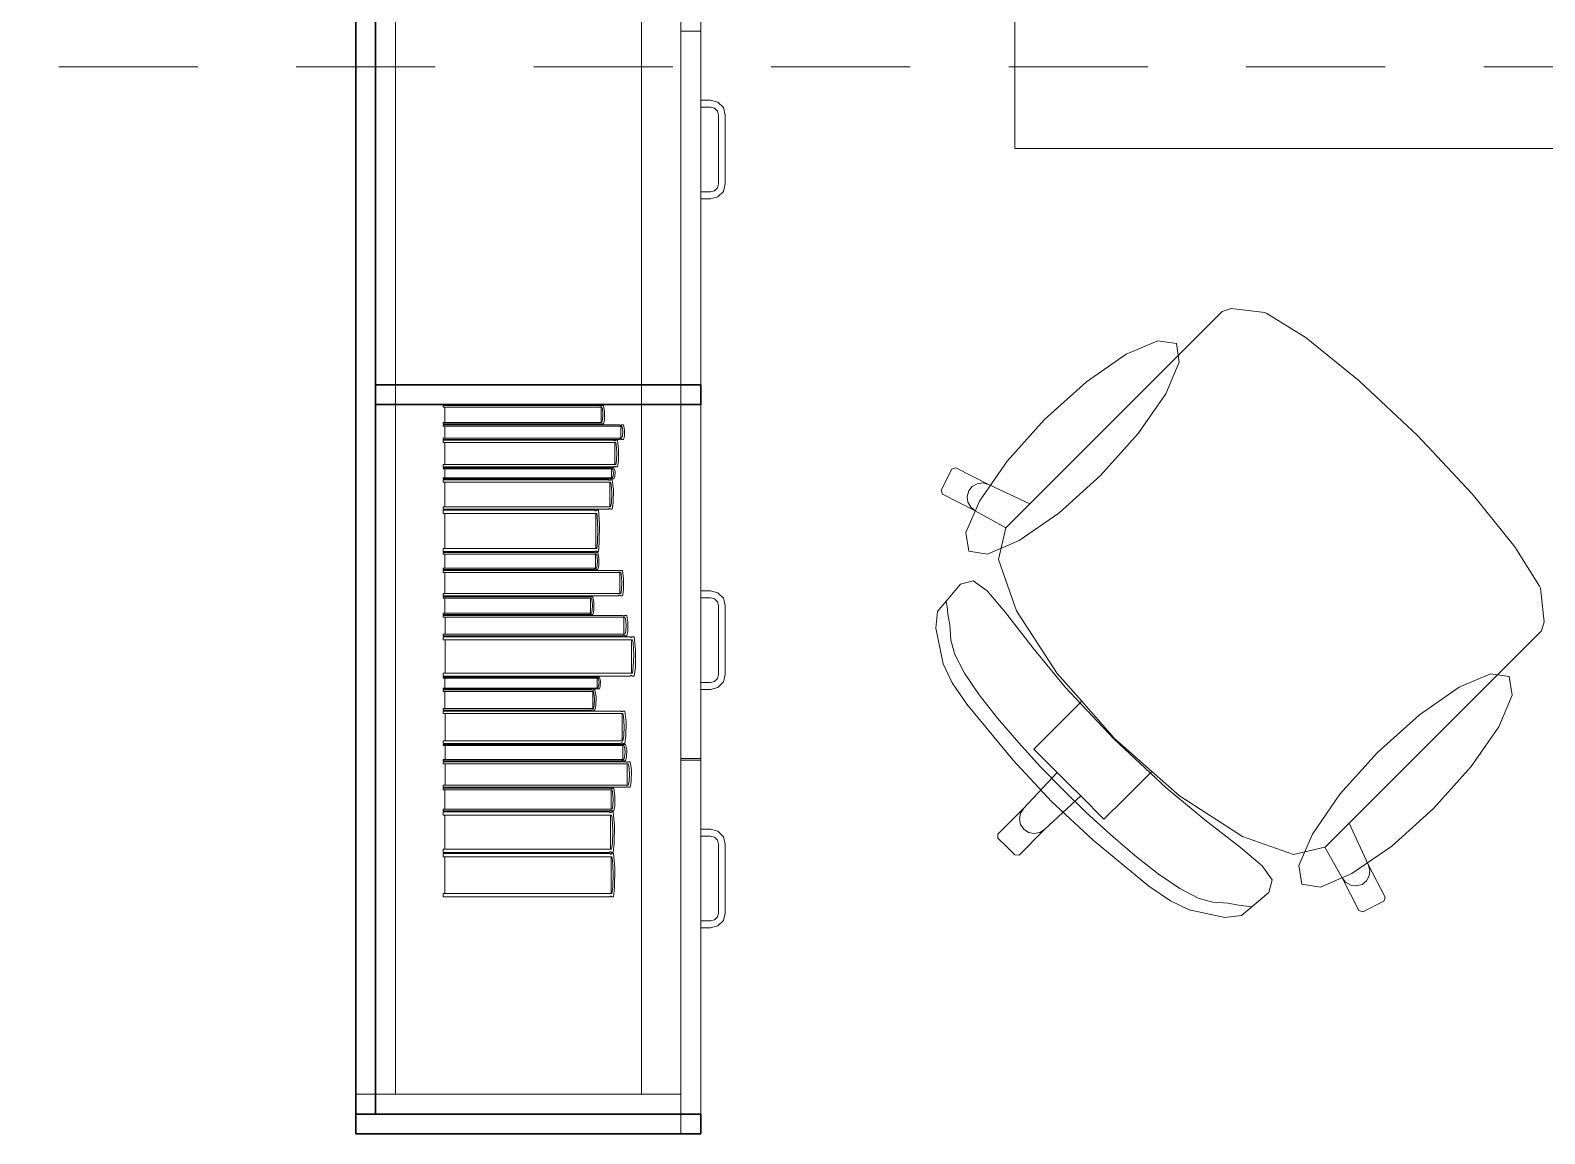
# Model space of a CAD drawing. Header units: inches. Extents: x -38 to 5698, y -33 to 92.
# Drawn here: x 117.97 to 119.507, y 15.817 to 16.937 of the extents above; entities that cross this region are included whole.
import ezdxf

# ---------------------------------------------------------------- set-up
doc = ezdxf.new("R2010")
doc.units = ezdxf.units.IN
doc.header["$MEASUREMENT"] = 0
doc.set_wipeout_variables(frame=1)
doc.linetypes.add('Hidden Line', pattern=[0.195611, 0.141111, -0.0545])
doc.linetypes.add('Wipeout_Contour', pattern=[1, 0, -1])
doc.layers.add('08 _ STR _ EXT _ 09 Vigas', color=7, linetype='Continuous')
doc.layers.add('Interior - Mobiliario', color=7, linetype='Continuous')

msp = doc.modelspace()

# ---------------------------------------------------------------- linework, layer by layer
at = {"layer": 'Interior - Mobiliario', "color": 175, "linetype": 'Continuous', "lineweight": 13}
for p, q in [((118.3206, 17.297), (118.3206, 15.837)), ((118.6306, 15.837), (118.6306, 17.297)), ((118.6506, 16.936), (118.6306, 16.936)), ((118.6506, 16.866), (118.6606, 16.866)), ((118.6506, 16.859), (118.6506, 16.866)), ((118.6606, 16.859), (118.6506, 16.859)), ((118.6606, 16.866), (118.6681, 16.864)), ((118.6646, 16.8579), (118.6606, 16.859)), ((118.6675, 16.855), (118.6646, 16.8579)), ((118.6686, 16.851), (118.6675, 16.855)), ((118.6681, 16.864), (118.6736, 16.8585)), ((118.6686, 16.781), (118.6686, 16.851)), ((118.6736, 16.8585), (118.6756, 16.851)), ((118.6756, 16.851), (118.6756, 16.781)), ((118.6606, 16.773), (118.6646, 16.7741)), ((118.6646, 16.7741), (118.6675, 16.777)), ((118.6675, 16.777), (118.6686, 16.781)), ((118.6756, 16.781), (118.6736, 16.7735)), ((118.6506, 16.773), (118.6606, 16.773)), ((118.6506, 16.766), (118.6506, 16.773)), ((118.6606, 16.766), (118.6506, 16.766)), ((118.6681, 16.768), (118.6606, 16.766)), ((118.6736, 16.7735), (118.6681, 16.768)), ((119.1799, 16.6516), (119.158, 16.6297)), ((119.1892, 16.6545), (119.1799, 16.6516)), ((119.2232, 16.6505), (119.1892, 16.6545)), ((119.2253, 16.6496), (119.2232, 16.6505)), ((119.2653, 16.6247), (119.2253, 16.6496)), ((119.158, 16.6297), (119.1325, 16.6042)), ((119.319, 16.5811), (119.2653, 16.6247)), ((119.1325, 16.6042), (118.9846, 16.4563)), ((119.3198, 16.5804), (119.319, 16.5811)), ((119.3782, 16.5256), (119.3198, 16.5804)), ((118.5514, 16.5474), (118.551, 16.5416)), ((118.5503, 16.5388), (118.3892, 16.5388)), ((118.3892, 16.5388), (118.3892, 16.5374)), ((118.3892, 16.5374), (118.5483, 16.5374)), ((118.5681, 16.5364), (118.3892, 16.5364)), ((118.3892, 16.5364), (118.3892, 16.5352)), ((118.3892, 16.5352), (118.5703, 16.5352)), ((118.391, 16.5352), (118.391, 16.523)), ((118.5483, 16.5374), (118.5485, 16.5375)), ((118.5485, 16.5375), (118.5487, 16.5376)), ((118.5487, 16.5376), (118.5489, 16.5376)), ((118.5489, 16.5376), (118.5491, 16.5377)), ((118.5491, 16.5377), (118.5494, 16.5377)), ((118.5494, 16.5377), (118.5496, 16.5376)), ((118.5496, 16.5376), (118.5498, 16.5375)), ((118.5498, 16.5375), (118.55, 16.5374)), ((118.55, 16.5374), (118.5501, 16.5374)), ((118.5501, 16.5374), (118.5519, 16.5374)), ((118.551, 16.5416), (118.5503, 16.5388)), ((118.5519, 16.5374), (118.5528, 16.5414)), ((118.5682, 16.5363), (118.5681, 16.5364)), ((118.5685, 16.5362), (118.5682, 16.5363)), ((118.5687, 16.5361), (118.5685, 16.5362)), ((118.569, 16.5361), (118.5687, 16.5361)), ((118.5693, 16.5361), (118.569, 16.5361)), ((118.5695, 16.5361), (118.5693, 16.5361)), ((118.5694, 16.523), (118.5694, 16.5352)), ((118.5698, 16.5362), (118.5695, 16.5361)), ((118.57, 16.5363), (118.5698, 16.5362)), ((118.5702, 16.5364), (118.57, 16.5363)), ((118.5721, 16.5364), (118.5702, 16.5364)), ((118.5703, 16.5352), (118.5709, 16.5341)), ((118.5709, 16.5341), (118.5716, 16.5296)), ((118.5716, 16.5296), (118.5712, 16.5252)), ((118.5734, 16.5315), (118.5721, 16.5364)), ((118.5732, 16.525), (118.5734, 16.5315)), ((118.5703, 16.523), (118.3892, 16.523)), ((118.3892, 16.523), (118.3892, 16.5218)), ((118.3892, 16.5218), (118.5681, 16.5218)), ((118.5623, 16.5208), (118.3892, 16.5208)), ((118.3892, 16.5208), (118.3892, 16.5187)), ((118.3892, 16.5187), (118.5644, 16.5187)), ((118.5635, 16.5187), (118.391, 16.5187)), ((118.391, 16.5187), (118.391, 16.4961)), ((118.5624, 16.5207), (118.5623, 16.5208)), ((118.5626, 16.5206), (118.5624, 16.5207)), ((118.5628, 16.5205), (118.5626, 16.5206)), ((118.5631, 16.5204), (118.5628, 16.5205)), ((118.5633, 16.5204), (118.5631, 16.5204)), ((118.5636, 16.5204), (118.5633, 16.5204)), ((118.5635, 16.4961), (118.5635, 16.5187)), ((118.5638, 16.5205), (118.5636, 16.5204)), ((118.5641, 16.5207), (118.5638, 16.5205)), ((118.5642, 16.5208), (118.5641, 16.5207)), ((118.5661, 16.5208), (118.5642, 16.5208)), ((118.5644, 16.5187), (118.5649, 16.5166)), ((118.5649, 16.5166), (118.5656, 16.5084)), ((118.5673, 16.5119), (118.5661, 16.5208)), ((118.5681, 16.5218), (118.5683, 16.5219)), ((118.5683, 16.5219), (118.5685, 16.522)), ((118.5685, 16.522), (118.5688, 16.522)), ((118.5688, 16.522), (118.569, 16.5221)), ((118.569, 16.5221), (118.5693, 16.5221)), ((118.5693, 16.5221), (118.5696, 16.522)), ((118.5696, 16.522), (118.5698, 16.522)), ((118.5698, 16.522), (118.5701, 16.5219)), ((118.5701, 16.5219), (118.5702, 16.5218)), ((118.5702, 16.5218), (118.5721, 16.5218)), ((118.5712, 16.5252), (118.5703, 16.523)), ((118.5721, 16.5218), (118.5732, 16.525)), ((119.3782, 16.5256), (119.433, 16.4673)), ((118.5652, 16.5001), (118.5644, 16.4961)), ((118.5656, 16.5084), (118.5652, 16.5001)), ((118.5661, 16.4939), (118.5671, 16.4998)), ((118.5671, 16.4998), (118.5673, 16.5119)), ((118.5644, 16.4961), (118.3892, 16.4961)), ((118.3892, 16.4961), (118.3892, 16.4939)), ((118.3892, 16.4939), (118.5623, 16.4939)), ((118.5587, 16.4929), (118.3892, 16.4929)), ((118.3892, 16.4929), (118.3892, 16.492)), ((118.3892, 16.492), (118.5608, 16.492)), ((118.5608, 16.4827), (118.3892, 16.4827)), ((118.3892, 16.4827), (118.3892, 16.4818)), ((118.391, 16.4961), (118.5635, 16.4961)), ((118.391, 16.492), (118.391, 16.4827)), ((118.5588, 16.4929), (118.5587, 16.4929)), ((118.559, 16.4928), (118.5588, 16.4929)), ((118.5592, 16.4927), (118.559, 16.4928)), ((118.5591, 16.4819), (118.5593, 16.482)), ((118.5595, 16.4927), (118.5592, 16.4927)), ((118.5593, 16.482), (118.5595, 16.482)), ((118.5597, 16.4927), (118.5595, 16.4927)), ((118.5595, 16.482), (118.5598, 16.482)), ((118.56, 16.4927), (118.5597, 16.4927)), ((118.5598, 16.482), (118.5601, 16.4819)), ((118.5599, 16.4827), (118.5599, 16.492)), ((118.5602, 16.4928), (118.56, 16.4927)), ((118.5601, 16.4819), (118.5603, 16.4819)), ((118.5605, 16.4928), (118.5602, 16.4928)), ((118.5606, 16.4929), (118.5605, 16.4928)), ((118.5625, 16.4929), (118.5606, 16.4929)), ((118.5608, 16.492), (118.5613, 16.4912)), ((118.5616, 16.4843), (118.5608, 16.4827)), ((118.5613, 16.4912), (118.562, 16.4878)), ((118.562, 16.4878), (118.5616, 16.4843)), ((118.5623, 16.4939), (118.5624, 16.494)), ((118.5624, 16.494), (118.5626, 16.4942)), ((118.5637, 16.4892), (118.5625, 16.4929)), ((118.5625, 16.4818), (118.5634, 16.4842)), ((118.5626, 16.4942), (118.5629, 16.4943)), ((118.5629, 16.4943), (118.5631, 16.4944)), ((118.5631, 16.4944), (118.5634, 16.4943)), ((118.5634, 16.4943), (118.5637, 16.4943)), ((118.5634, 16.4842), (118.5637, 16.4892)), ((118.5637, 16.4943), (118.5639, 16.4942)), ((118.5639, 16.4942), (118.5641, 16.494)), ((118.5641, 16.494), (118.5642, 16.4939)), ((118.5642, 16.4939), (118.5661, 16.4939)), ((118.9057, 16.4916), (118.8949, 16.4702)), ((118.9098, 16.4929), (118.9057, 16.4916)), ((118.9429, 16.4759), (118.9098, 16.4929)), ((118.3892, 16.4818), (118.5587, 16.4818)), ((118.5571, 16.4808), (118.3892, 16.4808)), ((118.3892, 16.4808), (118.3892, 16.4784)), ((118.3892, 16.4784), (118.5591, 16.4784)), ((118.3909, 16.4784), (118.3909, 16.4533)), ((118.5571, 16.4807), (118.5571, 16.4808)), ((118.5574, 16.4805), (118.5571, 16.4807)), ((118.5576, 16.4804), (118.5574, 16.4805)), ((118.5578, 16.4803), (118.5576, 16.4804)), ((118.5581, 16.4803), (118.5578, 16.4803)), ((118.5584, 16.4803), (118.5581, 16.4803)), ((118.5582, 16.4533), (118.5582, 16.4784)), ((118.5586, 16.4805), (118.5584, 16.4803)), ((118.5588, 16.4806), (118.5586, 16.4805)), ((118.5587, 16.4818), (118.5588, 16.4818)), ((118.5588, 16.4818), (118.5591, 16.4819)), ((118.559, 16.4808), (118.5588, 16.4806)), ((118.5608, 16.4808), (118.559, 16.4808)), ((118.5591, 16.4784), (118.5596, 16.4761)), ((118.5596, 16.4761), (118.5603, 16.467)), ((118.5603, 16.467), (118.5599, 16.4578)), ((118.5603, 16.4819), (118.5605, 16.4818)), ((118.5605, 16.4818), (118.5606, 16.4818)), ((118.5606, 16.4818), (118.5625, 16.4818)), ((118.562, 16.4708), (118.5608, 16.4808)), ((118.5618, 16.4575), (118.562, 16.4708)), ((118.8949, 16.4702), (118.8962, 16.4661)), ((118.9227, 16.4694), (118.9211, 16.4638)), ((118.9263, 16.474), (118.9227, 16.4694)), ((118.9314, 16.4768), (118.9263, 16.474)), ((118.9372, 16.4775), (118.9314, 16.4768)), ((118.9429, 16.4759), (118.9372, 16.4775)), ((118.9846, 16.4563), (118.9429, 16.4759)), ((119.433, 16.4673), (119.4337, 16.4664)), ((118.5591, 16.4533), (118.3892, 16.4533)), ((118.3892, 16.4533), (118.3892, 16.451)), ((118.5572, 16.4511), (118.5574, 16.4513)), ((118.5574, 16.4513), (118.5577, 16.4514)), ((118.5577, 16.4514), (118.5579, 16.4515)), ((118.5579, 16.4515), (118.5582, 16.4514)), ((118.5582, 16.4514), (118.5584, 16.4514)), ((118.5584, 16.4514), (118.5586, 16.4513)), ((118.5586, 16.4513), (118.5589, 16.4511)), ((118.5599, 16.4578), (118.5591, 16.4533)), ((118.5608, 16.451), (118.5618, 16.4575)), ((118.8962, 16.4661), (118.9293, 16.4492)), ((118.9211, 16.4638), (118.9218, 16.4579)), ((118.9218, 16.4579), (118.9247, 16.4528)), ((118.9247, 16.4528), (118.9293, 16.4492)), ((118.9604, 16.4321), (118.9846, 16.4563)), ((119.4337, 16.4664), (119.4772, 16.4128)), ((118.3892, 16.451), (118.5571, 16.451)), ((118.5432, 16.45), (118.3892, 16.45)), ((118.3892, 16.45), (118.3892, 16.4466)), ((118.3892, 16.4466), (118.5451, 16.4466)), ((118.3908, 16.4466), (118.3908, 16.4111)), ((118.5433, 16.4498), (118.5432, 16.45)), ((118.5435, 16.4495), (118.5433, 16.4498)), ((118.5437, 16.4494), (118.5435, 16.4495)), ((118.5439, 16.4493), (118.5437, 16.4494)), ((118.5442, 16.4492), (118.5439, 16.4493)), ((118.5444, 16.4493), (118.5442, 16.4492)), ((118.5443, 16.4111), (118.5443, 16.4466)), ((118.5446, 16.4495), (118.5444, 16.4493)), ((118.5448, 16.4497), (118.5446, 16.4495)), ((118.5449, 16.45), (118.5448, 16.4497)), ((118.5467, 16.45), (118.5449, 16.45)), ((118.5451, 16.4466), (118.5456, 16.4434)), ((118.5456, 16.4434), (118.5462, 16.4304)), ((118.5477, 16.4359), (118.5467, 16.45)), ((118.5475, 16.417), (118.5477, 16.4359)), ((118.5571, 16.451), (118.5572, 16.4511)), ((118.5589, 16.4511), (118.559, 16.451)), ((118.559, 16.451), (118.5608, 16.451)), ((118.9293, 16.4492), (118.9603, 16.4319)), ((118.5462, 16.4304), (118.5458, 16.4175)), ((118.9603, 16.4319), (118.9529, 16.3999)), ((118.9604, 16.4321), (118.9603, 16.4319)), ((118.5451, 16.4111), (118.3892, 16.4111)), ((118.3892, 16.4111), (118.3892, 16.4078)), ((118.3892, 16.4078), (118.5432, 16.4078)), ((118.5428, 16.4068), (118.3892, 16.4068)), ((118.3892, 16.4068), (118.3892, 16.4054)), ((118.3892, 16.4054), (118.5447, 16.4054)), ((118.3908, 16.4054), (118.3908, 16.3911)), ((118.5429, 16.4067), (118.5428, 16.4068)), ((118.5431, 16.4066), (118.5429, 16.4067)), ((118.5433, 16.4065), (118.5431, 16.4066)), ((118.5432, 16.4078), (118.5433, 16.408)), ((118.5433, 16.408), (118.5435, 16.4082)), ((118.5436, 16.4065), (118.5433, 16.4065)), ((118.5435, 16.4082), (118.5438, 16.4084)), ((118.5438, 16.4065), (118.5436, 16.4065)), ((118.5438, 16.4084), (118.544, 16.4085)), ((118.544, 16.4065), (118.5438, 16.4065)), ((118.5439, 16.3911), (118.5439, 16.4054)), ((118.544, 16.4085), (118.5442, 16.4085)), ((118.5442, 16.4066), (118.544, 16.4065)), ((118.5442, 16.4085), (118.5444, 16.4084)), ((118.5444, 16.4067), (118.5442, 16.4066)), ((118.5444, 16.4084), (118.5447, 16.4082)), ((118.5446, 16.4068), (118.5444, 16.4067)), ((118.5463, 16.4068), (118.5446, 16.4068)), ((118.5447, 16.4082), (118.5449, 16.4079)), ((118.5447, 16.4054), (118.5452, 16.4041)), ((118.5449, 16.4079), (118.5449, 16.4078)), ((118.5449, 16.4078), (118.5467, 16.4078)), ((118.5458, 16.4175), (118.5451, 16.4111)), ((118.5473, 16.4011), (118.5463, 16.4068)), ((118.5467, 16.4078), (118.5475, 16.417)), ((119.4772, 16.4128), (119.5022, 16.3727)), ((118.5447, 16.3911), (118.3892, 16.3911)), ((118.3892, 16.3911), (118.3892, 16.3898)), ((118.3892, 16.3898), (118.5428, 16.3898)), ((118.5428, 16.3898), (118.543, 16.3899)), ((118.543, 16.3899), (118.5432, 16.39)), ((118.5432, 16.39), (118.5434, 16.39)), ((118.5434, 16.39), (118.5436, 16.3901)), ((118.5436, 16.3901), (118.5438, 16.3901)), ((118.5438, 16.3901), (118.5441, 16.39)), ((118.5441, 16.39), (118.5443, 16.3899)), ((118.5443, 16.3899), (118.5445, 16.3898)), ((118.5445, 16.3898), (118.5446, 16.3898)), ((118.5446, 16.3898), (118.5463, 16.3898)), ((118.5454, 16.3937), (118.5447, 16.3911)), ((118.5452, 16.4041), (118.5458, 16.3989)), ((118.5458, 16.3989), (118.5454, 16.3937)), ((118.5463, 16.3898), (118.5471, 16.3935)), ((118.5471, 16.3935), (118.5473, 16.4011)), ((118.9529, 16.3999), (118.9712, 16.3479)), ((118.5672, 16.3888), (118.3892, 16.3888)), ((118.3892, 16.3888), (118.3892, 16.3867)), ((118.3892, 16.3867), (118.5694, 16.3867)), ((118.391, 16.3867), (118.391, 16.3652)), ((118.5673, 16.3887), (118.5672, 16.3888)), ((118.5675, 16.3885), (118.5673, 16.3887)), ((118.5678, 16.3884), (118.5675, 16.3885)), ((118.5681, 16.3884), (118.5678, 16.3884)), ((118.5683, 16.3884), (118.5681, 16.3884)), ((118.5686, 16.3884), (118.5683, 16.3884)), ((118.5685, 16.3652), (118.5685, 16.3867)), ((118.5688, 16.3885), (118.5686, 16.3884)), ((118.5691, 16.3886), (118.5688, 16.3885)), ((118.5692, 16.3888), (118.5691, 16.3886)), ((118.5712, 16.3888), (118.5692, 16.3888)), ((118.5694, 16.3867), (118.5699, 16.3848)), ((118.5699, 16.3848), (118.5707, 16.3769)), ((118.5707, 16.3769), (118.5702, 16.369)), ((118.5724, 16.3802), (118.5712, 16.3888)), ((118.5722, 16.3688), (118.5724, 16.3802)), ((118.9142, 16.3748), (118.8911, 16.3469)), ((118.9272, 16.3782), (118.9142, 16.3748)), ((118.9415, 16.3682), (118.9272, 16.3782)), ((118.5694, 16.3652), (118.3892, 16.3652)), ((118.3892, 16.3652), (118.3892, 16.3631)), ((118.3892, 16.3631), (118.5672, 16.3631)), ((118.5378, 16.3621), (118.3892, 16.3621)), ((118.3892, 16.3621), (118.3892, 16.3607)), ((118.3892, 16.3607), (118.5397, 16.3607)), ((118.3907, 16.3607), (118.3907, 16.3454)), ((118.5379, 16.3621), (118.5378, 16.3621)), ((118.5381, 16.3619), (118.5379, 16.3621)), ((118.5383, 16.3619), (118.5381, 16.3619)), ((118.5385, 16.3618), (118.5383, 16.3619)), ((118.5388, 16.3618), (118.5385, 16.3618)), ((118.539, 16.3619), (118.5388, 16.3618)), ((118.5389, 16.3454), (118.5389, 16.3607)), ((118.5392, 16.3619), (118.539, 16.3619)), ((118.5394, 16.362), (118.5392, 16.3619)), ((118.5395, 16.3621), (118.5394, 16.362)), ((118.5412, 16.3621), (118.5395, 16.3621)), ((118.5397, 16.3607), (118.5401, 16.3593)), ((118.5401, 16.3593), (118.5407, 16.3537)), ((118.5422, 16.3561), (118.5412, 16.3621)), ((118.5672, 16.3631), (118.5674, 16.3633)), ((118.5674, 16.3633), (118.5676, 16.3634)), ((118.5676, 16.3634), (118.5679, 16.3635)), ((118.5679, 16.3635), (118.5681, 16.3636)), ((118.5681, 16.3636), (118.5684, 16.3635)), ((118.5684, 16.3635), (118.5686, 16.3635)), ((118.5686, 16.3635), (118.5689, 16.3634)), ((118.5689, 16.3634), (118.5691, 16.3632)), ((118.5691, 16.3632), (118.5692, 16.3631)), ((118.5692, 16.3631), (118.5712, 16.3631)), ((118.5702, 16.369), (118.5694, 16.3652)), ((118.5712, 16.3631), (118.5722, 16.3688)), ((118.6606, 16.368), (118.6506, 16.368)), ((118.6506, 16.368), (118.6506, 16.361)), ((118.6506, 16.361), (118.6606, 16.361)), ((118.6681, 16.366), (118.6606, 16.368)), ((118.6606, 16.361), (118.6646, 16.3599)), ((118.6646, 16.3599), (118.6675, 16.357)), ((118.6736, 16.3605), (118.6681, 16.366)), ((118.6756, 16.353), (118.6736, 16.3605)), ((118.9601, 16.3459), (118.9415, 16.3682)), ((119.5022, 16.3727), (119.5031, 16.3706)), ((119.5031, 16.3706), (119.507, 16.3367)), ((118.5397, 16.3454), (118.3892, 16.3454)), ((118.3892, 16.3454), (118.3892, 16.3439)), ((118.3892, 16.3439), (118.5378, 16.3439)), ((118.5378, 16.3439), (118.538, 16.344)), ((118.538, 16.344), (118.5382, 16.3441)), ((118.5382, 16.3441), (118.5384, 16.3442)), ((118.5384, 16.3442), (118.5386, 16.3442)), ((118.5386, 16.3442), (118.5388, 16.3442)), ((118.5388, 16.3442), (118.539, 16.3442)), ((118.539, 16.3442), (118.5392, 16.3441)), ((118.5392, 16.3441), (118.5394, 16.344)), ((118.5394, 16.344), (118.5395, 16.3439)), ((118.5395, 16.3439), (118.5412, 16.3439)), ((118.5404, 16.3481), (118.5397, 16.3454)), ((118.5407, 16.3537), (118.5404, 16.3481)), ((118.5412, 16.3439), (118.542, 16.3479)), ((118.542, 16.3479), (118.5422, 16.3561)), ((118.6675, 16.357), (118.6686, 16.353)), ((118.6686, 16.353), (118.6686, 16.283)), ((118.6756, 16.283), (118.6756, 16.353)), ((118.8911, 16.3469), (118.8892, 16.3302)), ((118.9007, 16.3522), (118.8999, 16.3567)), ((118.9015, 16.3442), (118.9007, 16.3522)), ((118.9035, 16.3334), (118.9015, 16.3442)), ((118.988, 16.3097), (118.9601, 16.3459)), ((118.9712, 16.3479), (119.0126, 16.2841)), ((118.5714, 16.3429), (118.3892, 16.3429)), ((118.3892, 16.3429), (118.3892, 16.3413)), ((118.3892, 16.3413), (118.5736, 16.3413)), ((118.3911, 16.3413), (118.3911, 16.3241)), ((118.5715, 16.3429), (118.5714, 16.3429)), ((118.5717, 16.3427), (118.5715, 16.3429)), ((118.572, 16.3426), (118.5717, 16.3427)), ((118.5722, 16.3426), (118.572, 16.3426)), ((118.5725, 16.3426), (118.5722, 16.3426)), ((118.5728, 16.3426), (118.5725, 16.3426)), ((118.5727, 16.3241), (118.5727, 16.3413)), ((118.573, 16.3427), (118.5728, 16.3426)), ((118.5733, 16.3428), (118.573, 16.3427)), ((118.5734, 16.3429), (118.5733, 16.3428)), ((118.5755, 16.3429), (118.5734, 16.3429)), ((118.5736, 16.3413), (118.5741, 16.3397)), ((118.5741, 16.3397), (118.5749, 16.3335)), ((118.5749, 16.3335), (118.5745, 16.3272)), ((118.5767, 16.3361), (118.5755, 16.3429)), ((118.5765, 16.327), (118.5767, 16.3361)), ((118.8892, 16.3302), (118.8969, 16.294)), ((118.9047, 16.318), (118.9035, 16.3334)), ((119.507, 16.3367), (119.5042, 16.3274)), ((118.5736, 16.3241), (118.3892, 16.3241)), ((118.3892, 16.3241), (118.3892, 16.3225)), ((118.3892, 16.3225), (118.5714, 16.3225)), ((118.579, 16.3215), (118.3892, 16.3215)), ((118.3892, 16.3215), (118.3892, 16.3183)), ((118.3892, 16.3183), (118.5813, 16.3183)), ((118.3912, 16.3183), (118.3912, 16.2846)), ((118.5714, 16.3225), (118.5715, 16.3226)), ((118.5715, 16.3226), (118.5718, 16.3227)), ((118.5718, 16.3227), (118.572, 16.3228)), ((118.572, 16.3228), (118.5723, 16.3228)), ((118.5723, 16.3228), (118.5726, 16.3228)), ((118.5726, 16.3228), (118.5728, 16.3228)), ((118.5728, 16.3228), (118.5731, 16.3227)), ((118.5731, 16.3227), (118.5733, 16.3226)), ((118.5733, 16.3226), (118.5734, 16.3225)), ((118.5734, 16.3225), (118.5755, 16.3225)), ((118.5745, 16.3272), (118.5736, 16.3241)), ((118.5755, 16.3225), (118.5765, 16.327)), ((118.5791, 16.3213), (118.579, 16.3215)), ((118.5793, 16.3211), (118.5791, 16.3213)), ((118.5796, 16.3209), (118.5793, 16.3211)), ((118.5799, 16.3208), (118.5796, 16.3209)), ((118.5802, 16.3208), (118.5799, 16.3208)), ((118.5804, 16.3209), (118.5802, 16.3208)), ((118.5803, 16.2846), (118.5803, 16.3183)), ((118.5807, 16.321), (118.5804, 16.3209)), ((118.581, 16.3213), (118.5807, 16.321)), ((118.5811, 16.3215), (118.581, 16.3213)), ((118.5832, 16.3215), (118.5811, 16.3215)), ((118.5813, 16.3183), (118.5819, 16.3152)), ((118.5819, 16.3152), (118.5827, 16.303)), ((118.5845, 16.3081), (118.5832, 16.3215)), ((118.9086, 16.3033), (118.9047, 16.318)), ((119.5042, 16.3274), (119.4822, 16.3054)), ((118.5827, 16.303), (118.5822, 16.2906)), ((118.5843, 16.2902), (118.5845, 16.3081)), ((118.9185, 16.2844), (118.9086, 16.3033)), ((119.0207, 16.2704), (118.988, 16.3097)), ((119.4822, 16.3054), (119.4567, 16.2799)), ((118.5813, 16.2846), (118.3892, 16.2846)), ((118.3892, 16.2846), (118.3892, 16.2814)), ((118.5797, 16.282), (118.5799, 16.2821)), ((118.5799, 16.2821), (118.5802, 16.2821)), ((118.5802, 16.2821), (118.5805, 16.282)), ((118.5822, 16.2906), (118.5813, 16.2846)), ((118.5832, 16.2814), (118.5843, 16.2902)), ((118.6686, 16.283), (118.6675, 16.279)), ((118.6736, 16.2755), (118.6756, 16.283)), ((118.8969, 16.294), (118.9059, 16.2748)), ((118.9334, 16.2626), (118.9185, 16.2844)), ((119.0126, 16.2841), (119.0374, 16.256)), ((118.3892, 16.2814), (118.579, 16.2814)), ((118.5444, 16.2804), (118.3892, 16.2804)), ((118.3892, 16.2804), (118.3892, 16.2795)), ((118.3892, 16.2795), (118.5463, 16.2795)), ((118.5463, 16.2694), (118.3892, 16.2694)), ((118.3892, 16.2694), (118.3892, 16.2684)), ((118.3892, 16.2684), (118.5444, 16.2684)), ((118.54, 16.2674), (118.3892, 16.2674)), ((118.3892, 16.2674), (118.3892, 16.2658)), ((118.3908, 16.2795), (118.3908, 16.2694)), ((118.54, 16.2673), (118.54, 16.2674)), ((118.5402, 16.2672), (118.54, 16.2673)), ((118.5404, 16.2671), (118.5402, 16.2672)), ((118.5407, 16.2671), (118.5404, 16.2671)), ((118.5409, 16.2671), (118.5407, 16.2671)), ((118.5411, 16.2671), (118.5409, 16.2671)), ((118.5413, 16.2672), (118.5411, 16.2671)), ((118.5415, 16.2673), (118.5413, 16.2672)), ((118.5417, 16.2674), (118.5415, 16.2673)), ((118.5433, 16.2674), (118.5417, 16.2674)), ((118.5444, 16.2606), (118.5433, 16.2674)), ((118.5445, 16.2804), (118.5444, 16.2804)), ((118.5444, 16.2684), (118.5445, 16.2685)), ((118.5447, 16.2803), (118.5445, 16.2804)), ((118.5445, 16.2685), (118.5447, 16.2685)), ((118.5449, 16.2803), (118.5447, 16.2803)), ((118.5447, 16.2685), (118.5449, 16.2686)), ((118.5451, 16.2802), (118.5449, 16.2803)), ((118.5449, 16.2686), (118.5452, 16.2686)), ((118.5453, 16.2802), (118.5451, 16.2802)), ((118.5452, 16.2686), (118.5454, 16.2686)), ((118.5456, 16.2803), (118.5453, 16.2802)), ((118.5454, 16.2686), (118.5456, 16.2686)), ((118.5455, 16.2694), (118.5455, 16.2795)), ((118.5458, 16.2803), (118.5456, 16.2803)), ((118.5456, 16.2686), (118.5458, 16.2685)), ((118.546, 16.2804), (118.5458, 16.2803)), ((118.5458, 16.2685), (118.546, 16.2684)), ((118.5461, 16.2804), (118.546, 16.2804)), ((118.546, 16.2684), (118.5461, 16.2684)), ((118.5478, 16.2804), (118.5461, 16.2804)), ((118.5461, 16.2684), (118.5478, 16.2684)), ((118.5463, 16.2795), (118.5467, 16.2786)), ((118.547, 16.2712), (118.5463, 16.2694)), ((118.5467, 16.2786), (118.5474, 16.2749)), ((118.5474, 16.2749), (118.547, 16.2712)), ((118.5489, 16.2764), (118.5478, 16.2804)), ((118.5478, 16.2684), (118.5487, 16.271)), ((118.5487, 16.271), (118.5489, 16.2764)), ((118.579, 16.2814), (118.5791, 16.2816)), ((118.5791, 16.2816), (118.5794, 16.2819)), ((118.5794, 16.2819), (118.5797, 16.282)), ((118.5805, 16.282), (118.5808, 16.2818)), ((118.5808, 16.2818), (118.581, 16.2816)), ((118.581, 16.2816), (118.5811, 16.2814)), ((118.5811, 16.2814), (118.5832, 16.2814)), ((118.6506, 16.275), (118.6506, 16.268)), ((118.6606, 16.275), (118.6506, 16.275)), ((118.6506, 16.268), (118.6606, 16.268)), ((118.6646, 16.2761), (118.6606, 16.275)), ((118.6606, 16.268), (118.6681, 16.27)), ((118.6675, 16.279), (118.6646, 16.2761)), ((118.6681, 16.27), (118.6736, 16.2755)), ((118.9059, 16.2748), (118.9208, 16.2531)), ((119.0702, 16.2177), (119.0207, 16.2704)), ((119.4567, 16.2799), (119.3089, 16.1321)), ((118.3892, 16.2658), (118.5418, 16.2658)), ((118.3908, 16.2658), (118.3908, 16.2486)), ((118.541, 16.2486), (118.541, 16.2658)), ((118.5418, 16.2658), (118.5422, 16.2642)), ((118.5425, 16.2517), (118.5418, 16.2486)), ((118.5422, 16.2642), (118.5429, 16.258)), ((118.5429, 16.258), (118.5425, 16.2517)), ((118.5433, 16.247), (118.5442, 16.2515)), ((118.5442, 16.2515), (118.5444, 16.2606)), ((118.9208, 16.2531), (118.9676, 16.1964)), ((118.952, 16.2388), (118.9334, 16.2626)), ((119.0374, 16.256), (119.01, 16.2286)), ((119.0374, 16.256), (119.0707, 16.2181)), ((118.5418, 16.2486), (118.3892, 16.2486)), ((118.3892, 16.2486), (118.3892, 16.247)), ((118.3892, 16.247), (118.54, 16.247)), ((118.5695, 16.246), (118.3892, 16.246)), ((118.3892, 16.246), (118.3892, 16.2434)), ((118.3892, 16.2434), (118.5717, 16.2434)), ((118.3911, 16.2434), (118.3911, 16.2158)), ((118.54, 16.247), (118.5401, 16.2471)), ((118.5401, 16.2471), (118.5403, 16.2472)), ((118.5403, 16.2472), (118.5405, 16.2473)), ((118.5405, 16.2473), (118.5407, 16.2474)), ((118.5407, 16.2474), (118.5409, 16.2473)), ((118.5409, 16.2473), (118.5412, 16.2473)), ((118.5412, 16.2473), (118.5414, 16.2472)), ((118.5414, 16.2472), (118.5416, 16.2471)), ((118.5416, 16.2471), (118.5417, 16.247)), ((118.5417, 16.247), (118.5433, 16.247)), ((118.5696, 16.2459), (118.5695, 16.246)), ((118.5699, 16.2457), (118.5696, 16.2459)), ((118.5701, 16.2455), (118.5699, 16.2457)), ((118.5704, 16.2455), (118.5701, 16.2455)), ((118.5706, 16.2455), (118.5704, 16.2455)), ((118.5709, 16.2455), (118.5706, 16.2455)), ((118.5708, 16.2158), (118.5708, 16.2434)), ((118.5712, 16.2456), (118.5709, 16.2455)), ((118.5714, 16.2458), (118.5712, 16.2456)), ((118.5716, 16.246), (118.5714, 16.2458)), ((118.5736, 16.246), (118.5716, 16.246)), ((118.5717, 16.2434), (118.5723, 16.2409)), ((118.5723, 16.2409), (118.573, 16.2308)), ((118.5748, 16.2351), (118.5736, 16.246)), ((118.9731, 16.214), (118.952, 16.2388)), ((118.5726, 16.2208), (118.5717, 16.2158)), ((118.573, 16.2308), (118.5726, 16.2208)), ((118.5746, 16.2204), (118.5748, 16.2351)), ((119.01, 16.2286), (118.9888, 16.2074)), ((118.5717, 16.2158), (118.3892, 16.2158)), ((118.3892, 16.2158), (118.3892, 16.2132)), ((118.3892, 16.2132), (118.5695, 16.2132)), ((118.5703, 16.2122), (118.3892, 16.2122)), ((118.3892, 16.2122), (118.3892, 16.2109)), ((118.3892, 16.2109), (118.5725, 16.2109)), ((118.3911, 16.2109), (118.3911, 16.1968)), ((118.5695, 16.2132), (118.5697, 16.2134)), ((118.5697, 16.2134), (118.5699, 16.2136)), ((118.5699, 16.2136), (118.5702, 16.2137)), ((118.5702, 16.2137), (118.5704, 16.2138)), ((118.5704, 16.2121), (118.5703, 16.2122)), ((118.5704, 16.2138), (118.5707, 16.2138)), ((118.5706, 16.212), (118.5704, 16.2121)), ((118.5709, 16.212), (118.5706, 16.212)), ((118.5707, 16.2138), (118.571, 16.2137)), ((118.5712, 16.2119), (118.5709, 16.212)), ((118.571, 16.2137), (118.5712, 16.2135)), ((118.5712, 16.2135), (118.5715, 16.2133)), ((118.5714, 16.2119), (118.5712, 16.2119)), ((118.5717, 16.212), (118.5714, 16.2119)), ((118.5715, 16.2133), (118.5716, 16.2132)), ((118.5716, 16.2132), (118.5736, 16.2132)), ((118.5716, 16.1968), (118.5716, 16.2109)), ((118.572, 16.212), (118.5717, 16.212)), ((118.5722, 16.2121), (118.572, 16.212)), ((118.5724, 16.2122), (118.5722, 16.2121)), ((118.5744, 16.2122), (118.5724, 16.2122)), ((118.5725, 16.2109), (118.5731, 16.2096)), ((118.5731, 16.2096), (118.5738, 16.2045)), ((118.5736, 16.2132), (118.5746, 16.2204)), ((118.5756, 16.2066), (118.5744, 16.2122)), ((118.5754, 16.1991), (118.5756, 16.2066)), ((118.9957, 16.1894), (118.9731, 16.214)), ((118.9888, 16.2074), (119.0125, 16.1838)), ((119.0702, 16.2177), (119.123, 16.1682)), ((119.1085, 16.1848), (119.0707, 16.2181)), ((118.5725, 16.1968), (118.3892, 16.1968)), ((118.3892, 16.1968), (118.3892, 16.1954)), ((118.3892, 16.1954), (118.5703, 16.1954)), ((118.5748, 16.1944), (118.3892, 16.1944)), ((118.3892, 16.1944), (118.3892, 16.1924)), ((118.3892, 16.1924), (118.577, 16.1924)), ((118.3911, 16.1924), (118.3911, 16.1708)), ((118.5703, 16.1954), (118.5705, 16.1955)), ((118.5705, 16.1955), (118.5707, 16.1956)), ((118.5707, 16.1956), (118.571, 16.1957)), ((118.571, 16.1957), (118.5712, 16.1957)), ((118.5712, 16.1957), (118.5715, 16.1957)), ((118.5715, 16.1957), (118.5718, 16.1957)), ((118.5718, 16.1957), (118.572, 16.1956)), ((118.572, 16.1956), (118.5723, 16.1955)), ((118.5723, 16.1955), (118.5724, 16.1954)), ((118.5724, 16.1954), (118.5744, 16.1954)), ((118.5734, 16.1993), (118.5725, 16.1968)), ((118.5738, 16.2045), (118.5734, 16.1993)), ((118.5744, 16.1954), (118.5754, 16.1991)), ((118.5749, 16.1943), (118.5748, 16.1944)), ((118.5751, 16.1942), (118.5749, 16.1943)), ((118.5754, 16.1941), (118.5751, 16.1942)), ((118.5756, 16.194), (118.5754, 16.1941)), ((118.5759, 16.194), (118.5756, 16.194)), ((118.5762, 16.1941), (118.5759, 16.194)), ((118.5761, 16.1708), (118.5761, 16.1924)), ((118.5765, 16.1942), (118.5762, 16.1941)), ((118.5767, 16.1943), (118.5765, 16.1942)), ((118.5769, 16.1944), (118.5767, 16.1943)), ((118.5789, 16.1944), (118.5769, 16.1944)), ((118.577, 16.1924), (118.5776, 16.1904)), ((118.5776, 16.1904), (118.5784, 16.1825)), ((118.5802, 16.1859), (118.5789, 16.1944)), ((118.6506, 16.198), (118.6306, 16.198)), ((118.6506, 16.196), (118.6306, 16.196)), ((118.9676, 16.1964), (119.0068, 16.1542)), ((118.5779, 16.1746), (118.577, 16.1708)), ((118.5784, 16.1825), (118.5779, 16.1746)), ((118.58, 16.1744), (118.5802, 16.1859)), ((119.0125, 16.1838), (118.9785, 16.1473)), ((119.0185, 16.1659), (118.9957, 16.1894)), ((119.0125, 16.1838), (119.0244, 16.1719)), ((119.1085, 16.1848), (119.0812, 16.1574)), ((119.1367, 16.16), (119.1085, 16.1848)), ((118.577, 16.1708), (118.3892, 16.1708)), ((118.3892, 16.1708), (118.3892, 16.1687)), ((118.3892, 16.1687), (118.5748, 16.1687)), ((118.5586, 16.1677), (118.3892, 16.1677)), ((118.3892, 16.1677), (118.3892, 16.1659)), ((118.3892, 16.1659), (118.5607, 16.1659)), ((118.391, 16.1659), (118.391, 16.1465)), ((118.5587, 16.1676), (118.5586, 16.1677)), ((118.5589, 16.1675), (118.5587, 16.1676)), ((118.5592, 16.1674), (118.5589, 16.1675)), ((118.5594, 16.1673), (118.5592, 16.1674)), ((118.5597, 16.1673), (118.5594, 16.1673)), ((118.5599, 16.1674), (118.5597, 16.1673)), ((118.5598, 16.1465), (118.5598, 16.1659)), ((118.5602, 16.1675), (118.5599, 16.1674)), ((118.5604, 16.1676), (118.5602, 16.1675)), ((118.5605, 16.1677), (118.5604, 16.1676)), ((118.5624, 16.1677), (118.5605, 16.1677)), ((118.5607, 16.1659), (118.5612, 16.1641)), ((118.5612, 16.1641), (118.5619, 16.157)), ((118.5636, 16.16), (118.5624, 16.1677)), ((118.5634, 16.1497), (118.5636, 16.16)), ((118.5748, 16.1687), (118.5749, 16.1688)), ((118.5749, 16.1688), (118.5752, 16.169)), ((118.5752, 16.169), (118.5754, 16.1691)), ((118.5754, 16.1691), (118.5757, 16.1691)), ((118.5757, 16.1691), (118.576, 16.1691)), ((118.576, 16.1691), (118.5763, 16.1691)), ((118.5763, 16.1691), (118.5765, 16.169)), ((118.5765, 16.169), (118.5768, 16.1688)), ((118.5768, 16.1688), (118.5769, 16.1687)), ((118.5769, 16.1687), (118.5789, 16.1687)), ((118.5789, 16.1687), (118.58, 16.1744)), ((119.0364, 16.1599), (118.9998, 16.1259)), ((119.0185, 16.1659), (119.042, 16.1431)), ((119.0364, 16.1599), (119.0244, 16.1719)), ((119.06, 16.1363), (119.0364, 16.1599)), ((119.123, 16.1682), (119.1623, 16.1355)), ((119.2005, 16.1187), (119.1367, 16.16)), ((118.5607, 16.1465), (118.3892, 16.1465)), ((118.3892, 16.1465), (118.3892, 16.1446)), ((118.3892, 16.1446), (118.5586, 16.1446)), ((118.5586, 16.1446), (118.5588, 16.1447)), ((118.5588, 16.1447), (118.559, 16.1449)), ((118.559, 16.1449), (118.5592, 16.145)), ((118.5592, 16.145), (118.5595, 16.145)), ((118.5595, 16.145), (118.5597, 16.145)), ((118.5597, 16.145), (118.56, 16.1449)), ((118.56, 16.1449), (118.5602, 16.1448)), ((118.5602, 16.1448), (118.5604, 16.1447)), ((118.5604, 16.1447), (118.5605, 16.1446)), ((118.5605, 16.1446), (118.5624, 16.1446)), ((118.5615, 16.1499), (118.5607, 16.1465)), ((118.5619, 16.157), (118.5615, 16.1499)), ((118.5624, 16.1446), (118.5634, 16.1497)), ((118.9785, 16.1473), (118.9524, 16.1212)), ((118.9785, 16.1473), (118.9753, 16.1424)), ((119.049, 16.1151), (119.0068, 16.1542)), ((119.0812, 16.1574), (119.06, 16.1363)), ((118.558, 16.1436), (118.3892, 16.1436)), ((118.3892, 16.1436), (118.3892, 16.1403)), ((118.3892, 16.1403), (118.5601, 16.1403)), ((118.3909, 16.1403), (118.3909, 16.1057)), ((118.5581, 16.1435), (118.558, 16.1436)), ((118.5584, 16.1432), (118.5581, 16.1435)), ((118.5586, 16.143), (118.5584, 16.1432)), ((118.5589, 16.1429), (118.5586, 16.143)), ((118.5591, 16.1429), (118.5589, 16.1429)), ((118.5594, 16.143), (118.5591, 16.1429)), ((118.5592, 16.1057), (118.5592, 16.1403)), ((118.5596, 16.1432), (118.5594, 16.143)), ((118.5598, 16.1434), (118.5596, 16.1432)), ((118.56, 16.1436), (118.5598, 16.1434)), ((118.5618, 16.1436), (118.56, 16.1436)), ((118.5601, 16.1403), (118.5606, 16.1372)), ((118.5606, 16.1372), (118.5613, 16.1246)), ((118.563, 16.1299), (118.5618, 16.1436)), ((118.5628, 16.1115), (118.563, 16.1299)), ((118.9753, 16.1424), (118.9741, 16.1367)), ((118.9741, 16.1367), (118.9753, 16.1309)), ((118.9753, 16.1309), (118.9786, 16.126)), ((119.042, 16.1431), (119.0666, 16.1206)), ((119.1623, 16.1355), (119.1985, 16.1075)), ((119.2846, 16.1078), (119.3089, 16.1321)), ((119.3089, 16.1321), (119.3284, 16.0903)), ((118.5613, 16.1246), (118.5609, 16.1119)), ((118.6506, 16.126), (118.6606, 16.126)), ((118.6506, 16.119), (118.6506, 16.126)), ((118.6606, 16.119), (118.6506, 16.119)), ((118.6606, 16.126), (118.6681, 16.124)), ((118.6646, 16.1179), (118.6606, 16.119)), ((118.6675, 16.115), (118.6646, 16.1179)), ((118.6686, 16.111), (118.6675, 16.115)), ((118.6681, 16.124), (118.6736, 16.1185)), ((118.6736, 16.1185), (118.6756, 16.111)), ((118.9524, 16.1212), (118.9524, 16.1169)), ((118.9524, 16.1169), (118.961, 16.1084)), ((118.9998, 16.1259), (118.9738, 16.0998)), ((118.9835, 16.1228), (118.9786, 16.126)), ((118.9892, 16.1216), (118.9835, 16.1228)), ((118.995, 16.1227), (118.9892, 16.1216)), ((118.9998, 16.1259), (118.995, 16.1227)), ((119.1057, 16.0683), (119.049, 16.1151)), ((119.0666, 16.1206), (119.0913, 16.0994)), ((119.2525, 16.1003), (119.2005, 16.1187)), ((118.5601, 16.1057), (118.3892, 16.1057)), ((118.3892, 16.1057), (118.3892, 16.1025)), ((118.3892, 16.1025), (118.558, 16.1025)), ((118.5584, 16.1015), (118.3892, 16.1015)), ((118.3892, 16.1015), (118.3892, 16.0979)), ((118.3892, 16.0979), (118.5605, 16.0979)), ((118.3909, 16.0979), (118.3909, 16.0608)), ((118.558, 16.1025), (118.5582, 16.1027)), ((118.5582, 16.1027), (118.5584, 16.1029)), ((118.5584, 16.1029), (118.5587, 16.1031)), ((118.5585, 16.1013), (118.5584, 16.1015)), ((118.5587, 16.101), (118.5585, 16.1013)), ((118.5587, 16.1031), (118.5589, 16.1031)), ((118.5589, 16.1008), (118.5587, 16.101)), ((118.5589, 16.1031), (118.5592, 16.1031)), ((118.5592, 16.1007), (118.5589, 16.1008)), ((118.5592, 16.1031), (118.5594, 16.103)), ((118.5594, 16.1007), (118.5592, 16.1007)), ((118.5594, 16.103), (118.5596, 16.1029)), ((118.5597, 16.1008), (118.5594, 16.1007)), ((118.5596, 16.1029), (118.5599, 16.1026)), ((118.5596, 16.0608), (118.5596, 16.0979)), ((118.5599, 16.101), (118.5597, 16.1008)), ((118.5599, 16.1026), (118.56, 16.1025)), ((118.5602, 16.1012), (118.5599, 16.101)), ((118.56, 16.1025), (118.5618, 16.1025)), ((118.5609, 16.1119), (118.5601, 16.1057)), ((118.5603, 16.1015), (118.5602, 16.1012)), ((118.5622, 16.1015), (118.5603, 16.1015)), ((118.5605, 16.0979), (118.561, 16.0946)), ((118.5618, 16.1025), (118.5628, 16.1115)), ((118.5633, 16.0867), (118.5622, 16.1015)), ((118.6686, 16.041), (118.6686, 16.111)), ((118.6756, 16.111), (118.6756, 16.041)), ((118.9695, 16.0999), (118.961, 16.1084)), ((118.9738, 16.0998), (118.9695, 16.0999)), ((119.0913, 16.0994), (119.1151, 16.0808)), ((119.1985, 16.1075), (119.2207, 16.0889)), ((119.2844, 16.1078), (119.2525, 16.1003)), ((119.2846, 16.1078), (119.2844, 16.1078)), ((119.3017, 16.0768), (119.2844, 16.1078)), ((118.561, 16.0946), (118.5617, 16.081)), ((118.5631, 16.067), (118.5633, 16.0867)), ((119.2207, 16.0889), (119.2308, 16.0746)), ((119.3284, 16.0903), (119.3301, 16.0846)), ((119.3284, 16.0903), (119.3454, 16.0572)), ((119.3301, 16.0846), (119.3294, 16.0788)), ((118.5613, 16.0674), (118.5605, 16.0608)), ((118.5617, 16.081), (118.5613, 16.0674)), ((118.5622, 16.0573), (118.5631, 16.067)), ((119.1274, 16.0534), (119.1057, 16.0683)), ((119.1151, 16.0808), (119.137, 16.066)), ((119.2308, 16.0746), (119.2273, 16.0617)), ((119.3054, 16.0722), (119.3017, 16.0768)), ((119.3187, 16.0437), (119.3017, 16.0768)), ((119.3105, 16.0693), (119.3054, 16.0722)), ((119.3163, 16.0686), (119.3105, 16.0693)), ((119.322, 16.0701), (119.3163, 16.0686)), ((119.3266, 16.0737), (119.322, 16.0701)), ((119.3294, 16.0788), (119.3266, 16.0737)), ((118.5605, 16.0608), (118.3892, 16.0608)), ((118.3892, 16.0608), (118.3892, 16.0573)), ((118.3892, 16.0573), (118.5584, 16.0573)), ((118.5584, 16.0573), (118.5585, 16.0575)), ((118.5585, 16.0575), (118.5588, 16.0578)), ((118.5588, 16.0578), (118.559, 16.0579)), ((118.559, 16.0579), (118.5592, 16.058)), ((118.5592, 16.058), (118.5595, 16.058)), ((118.5595, 16.058), (118.5598, 16.0579)), ((118.5598, 16.0579), (118.56, 16.0577)), ((118.56, 16.0577), (118.5602, 16.0574)), ((118.5602, 16.0574), (118.5603, 16.0573)), ((118.5603, 16.0573), (118.5622, 16.0573)), ((119.1466, 16.0444), (119.1274, 16.0534)), ((119.137, 16.066), (119.1558, 16.056)), ((119.1558, 16.056), (119.1706, 16.0521)), ((119.1706, 16.0521), (119.186, 16.051)), ((119.2273, 16.0617), (119.1995, 16.0385)), ((119.3441, 16.0532), (119.3228, 16.0423)), ((119.3454, 16.0572), (119.3441, 16.0532)), ((118.6646, 16.0341), (118.6675, 16.037)), ((118.6675, 16.037), (118.6686, 16.041)), ((118.6756, 16.041), (118.6736, 16.0335)), ((119.1827, 16.0366), (119.1466, 16.0444)), ((119.1995, 16.0385), (119.1827, 16.0366)), ((119.186, 16.051), (119.1967, 16.0489)), ((119.1967, 16.0489), (119.2048, 16.0481)), ((119.2048, 16.0481), (119.2093, 16.0473)), ((119.3228, 16.0423), (119.3187, 16.0437)), ((118.6506, 16.033), (118.6606, 16.033)), ((118.6506, 16.026), (118.6506, 16.033)), ((118.6606, 16.026), (118.6506, 16.026)), ((118.6606, 16.033), (118.6646, 16.0341)), ((118.6681, 16.028), (118.6606, 16.026)), ((118.6736, 16.0335), (118.6681, 16.028)), ((118.3406, 15.857), (118.5906, 15.857)), ((118.5906, 15.857), (118.6306, 15.857)), ((118.3206, 15.837), (118.6306, 15.837))]:
    msp.add_line(p, q, dxfattribs=at)
at = {"layer": 'Interior - Mobiliario', "color": 175, "linetype": 'Continuous', "lineweight": 13, "flags": 128}
for points in [[(120.2696, 17.317), (120.2696, 15.817), (119.6696, 15.817), (119.6696, 16.817), (118.9696, 16.817), (118.9696, 17.317)], [(118.9997, 16.5421), (118.9616, 16.4996), (118.9335, 16.4592), (118.9199, 16.4272), (118.9228, 16.4083), (118.9417, 16.4054), (118.9738, 16.419), (119.0142, 16.447), (119.0566, 16.4852), (119.0948, 16.5276), (119.1228, 16.568), (119.1364, 16.6001), (119.1335, 16.619), (119.1146, 16.6219), (119.0826, 16.6083), (119.0422, 16.5802)], [(119.3946, 16.1472), (119.3522, 16.109), (119.3118, 16.081), (119.2797, 16.0674), (119.2608, 16.0702), (119.2579, 16.0892), (119.2716, 16.1212), (119.2996, 16.1616), (119.3377, 16.2041), (119.3802, 16.2422), (119.4206, 16.2702), (119.4526, 16.2839), (119.4715, 16.281), (119.4744, 16.2621), (119.4608, 16.23), (119.4328, 16.1896)]]:
    msp.add_lwpolyline(points, close=True, dxfattribs=at)

# ---------------------------------------------------------------- next in the draw order: wipeouts: each hides what was drawn before it
at = {"color": 254, "linetype": 'Wipeout_Contour', "lineweight": 0, "ltscale": 3320.840144}
msp.add_wipeout([(118.6506, 16.557), (118.6506, 16.577), (118.3206, 16.577), (118.3206, 16.557)], dxfattribs=at).dxf.layer = 'Interior - Mobiliario'

# ---------------------------------------------------------------- next in the draw order: linework, layer by layer
at = {"layer": 'Interior - Mobiliario', "color": 175, "linetype": 'Continuous', "lineweight": 13}
for p, q in [((118.3406, 15.857), (118.3406, 17.277)), ((118.5906, 17.277), (118.5906, 15.857)), ((118.6306, 15.857), (118.6306, 17.277)), ((118.6306, 16.577), (118.6306, 16.936)), ((118.6506, 16.577), (118.6506, 16.936)), ((118.3206, 16.577), (118.3206, 16.557)), ((118.6506, 16.577), (118.3206, 16.577)), ((118.6506, 16.577), (118.6306, 16.577)), ((118.6506, 16.557), (118.6506, 16.577)), ((118.6506, 16.557), (118.6506, 16.577)), ((118.3206, 16.557), (118.6506, 16.557)), ((118.5483, 16.556), (118.3892, 16.556)), ((118.3892, 16.556), (118.3892, 16.5545)), ((118.3892, 16.5545), (118.5503, 16.5545)), ((118.3908, 16.5545), (118.3908, 16.5388)), ((118.5484, 16.5559), (118.5483, 16.556)), ((118.5486, 16.5558), (118.5484, 16.5559)), ((118.5488, 16.5557), (118.5486, 16.5558)), ((118.5491, 16.5557), (118.5488, 16.5557)), ((118.5493, 16.5557), (118.5491, 16.5557)), ((118.5496, 16.5557), (118.5493, 16.5557)), ((118.5495, 16.5388), (118.5495, 16.5545)), ((118.5498, 16.5558), (118.5496, 16.5557)), ((118.55, 16.5559), (118.5498, 16.5558)), ((118.5501, 16.556), (118.55, 16.5559)), ((118.5519, 16.556), (118.5501, 16.556)), ((118.5503, 16.5545), (118.5508, 16.5531)), ((118.5508, 16.5531), (118.5514, 16.5474)), ((118.553, 16.5498), (118.5519, 16.556)), ((118.5528, 16.5414), (118.553, 16.5498)), ((118.6306, 16.557), (118.6306, 16.198)), ((118.6506, 16.557), (118.6306, 16.557)), ((118.6506, 16.557), (118.6506, 16.198))]:
    msp.add_line(p, q, dxfattribs=at)
at = {"layer": 'Interior - Mobiliario', "color": 175, "linetype": 'Continuous', "lineweight": 30}
for p, q in [((118.6506, 16.577), (118.3206, 16.577)), ((118.3206, 16.577), (118.3206, 16.557)), ((118.6506, 16.577), (118.6506, 16.557)), ((118.6506, 16.557), (118.3206, 16.557))]:
    msp.add_line(p, q, dxfattribs=at)

# ---------------------------------------------------------------- next in the draw order: wipeouts: each hides what was drawn before it
at = {"color": 254, "linetype": 'Wipeout_Contour', "lineweight": 0, "ltscale": 3320.14154}
msp.add_wipeout([(118.3206, 15.837), (118.3206, 17.297), (118.3006, 17.297), (118.3006, 15.837)], dxfattribs=at).dxf.layer = 'Interior - Mobiliario'

# ---------------------------------------------------------------- next in the draw order: linework, layer by layer
at = {"layer": '08 _ STR _ EXT _ 09 Vigas', "color": 251, "linetype": 'Hidden Line', "lineweight": 13}
msp.add_line((116.07, 16.9), (122.57, 16.9), dxfattribs=at)
at = {"layer": 'Interior - Mobiliario', "color": 175, "linetype": 'Continuous', "lineweight": 30}
for p, q in [((118.3006, 17.297), (118.3006, 15.837)), ((118.3206, 17.297), (118.3206, 15.837)), ((118.3206, 15.837), (118.3006, 15.837))]:
    msp.add_line(p, q, dxfattribs=at)
at = {"layer": 'Interior - Mobiliario', "color": 175, "linetype": 'Continuous', "lineweight": 13}
for p, q in [((118.3006, 17.297), (118.3006, 15.837)), ((118.3206, 15.837), (118.3206, 17.297)), ((118.3006, 17.277), (118.3006, 15.857)), ((118.3206, 16.577), (118.3206, 16.557)), ((118.6506, 16.577), (118.3206, 16.577)), ((118.3206, 16.557), (118.6506, 16.557)), ((118.3006, 15.857), (118.3406, 15.857)), ((118.3006, 15.837), (118.3206, 15.837))]:
    msp.add_line(p, q, dxfattribs=at)

# ---------------------------------------------------------------- next in the draw order: wipeouts: each hides what was drawn before it
at = {"color": 254, "linetype": 'Wipeout_Contour', "lineweight": 0, "ltscale": 3320.742403}
msp.add_wipeout([(118.6506, 15.817), (118.6506, 15.837), (118.3006, 15.837), (118.3006, 15.817)], dxfattribs=at).dxf.layer = 'Interior - Mobiliario'

# ---------------------------------------------------------------- next in the draw order: linework, layer by layer
at = {"layer": 'Interior - Mobiliario', "color": 175, "linetype": 'Continuous', "lineweight": 13}
for p, q in [((118.3006, 15.817), (118.3006, 17.317)), ((118.6506, 17.317), (118.6506, 15.817)), ((118.3006, 17.297), (118.3006, 15.837)), ((118.3206, 17.297), (118.3206, 15.837)), ((118.3206, 17.297), (118.3206, 15.837)), ((118.3206, 17.297), (118.3206, 15.837)), ((118.6306, 15.837), (118.6306, 17.297)), ((118.6306, 15.837), (118.6306, 17.297)), ((118.6506, 15.837), (118.6506, 17.297)), ((118.6506, 15.837), (118.6506, 17.297)), ((118.6306, 15.837), (118.6306, 16.196)), ((118.6506, 15.837), (118.6506, 16.196)), ((118.3006, 15.857), (118.3006, 15.817)), ((118.6306, 15.817), (118.6306, 15.857)), ((118.3006, 15.837), (118.3006, 15.817)), ((118.6506, 15.837), (118.3006, 15.837)), ((118.3006, 15.837), (118.6506, 15.837)), ((118.3206, 15.837), (118.6506, 15.837)), ((118.3206, 15.837), (118.6306, 15.837)), ((118.3206, 15.837), (118.6306, 15.837)), ((118.6506, 15.837), (118.6306, 15.837)), ((118.6506, 15.817), (118.6506, 15.837)), ((118.3006, 15.817), (118.6506, 15.817)), ((118.3006, 15.817), (118.6306, 15.817)), ((118.6506, 15.817), (118.3006, 15.817))]:
    msp.add_line(p, q, dxfattribs=at)
at = {"layer": 'Interior - Mobiliario', "color": 175, "linetype": 'Continuous', "lineweight": 30}
for p, q in [((118.6506, 15.837), (118.3006, 15.837)), ((118.3006, 15.837), (118.3006, 15.817)), ((118.6506, 15.837), (118.6506, 15.817)), ((118.6506, 15.817), (118.3006, 15.817))]:
    msp.add_line(p, q, dxfattribs=at)

doc.saveas('drawing.dxf')
